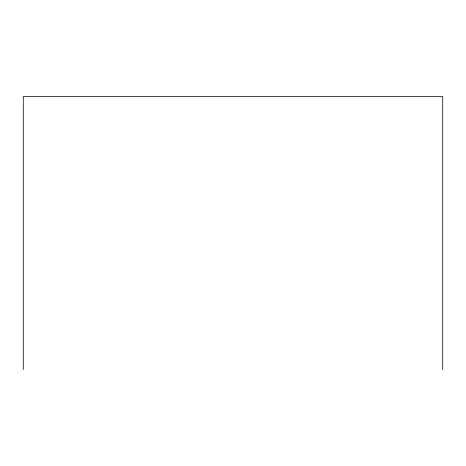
<?xml version="1.0" encoding="UTF-8"?>
<svg xmlns="http://www.w3.org/2000/svg" width="466" height="466" viewBox="0 0 466 466"><rect width="100%" height="100%" fill="white"/><g stroke="black" fill="none" stroke-linecap="round" stroke-linejoin="round"><path stroke-width="0.7" d="M442.7 369.573L442.7 96.427L23.3 96.427L23.3 369.573"/></g></svg>
